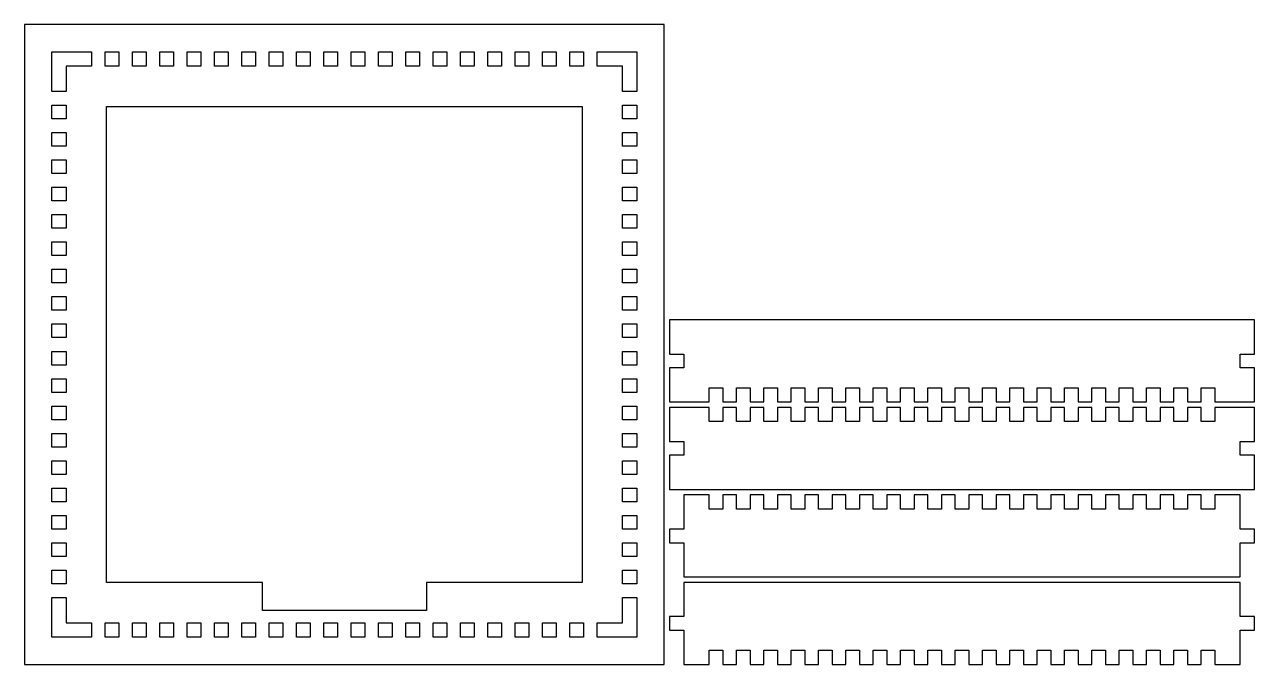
# Model space of a CAD drawing. Header units: metres. Extents: x 0 to 849, y 0 to 401.
# Drawn here: x 0 to 450, y 0 to 234 of the extents above; entities that cross this region are included whole.
import ezdxf

# ---------------------------------------------------------------- set-up
doc = ezdxf.new("R2010")
doc.units = ezdxf.units.M

msp = doc.modelspace()

# ---------------------------------------------------------------- linework, layer by layer
for p, q in [((234, 234), (0, 234)), ((0, 234), (0, 0)), ((234, 0), (234, 234)), ((10, 209.5), (10, 224)), ((10, 224), (24.5, 224)), ((24.5, 224), (24.5, 218.8)), ((29.5, 218.8), (29.5, 224)), ((29.5, 224), (34.5, 224)), ((34.5, 224), (34.5, 218.8)), ((39.5, 218.8), (39.5, 224)), ((39.5, 224), (44.5, 224)), ((44.5, 224), (44.5, 218.8)), ((49.5, 218.8), (49.5, 224)), ((49.5, 224), (54.5, 224)), ((54.5, 224), (54.5, 218.8)), ((59.5, 218.8), (59.5, 224)), ((59.5, 224), (64.5, 224)), ((64.5, 224), (64.5, 218.8)), ((69.5, 218.8), (69.5, 224)), ((69.5, 224), (74.5, 224)), ((74.5, 224), (74.5, 218.8)), ((79.5, 218.8), (79.5, 224)), ((79.5, 224), (84.5, 224)), ((84.5, 224), (84.5, 218.8)), ((89.5, 218.8), (89.5, 224)), ((89.5, 224), (94.5, 224)), ((94.5, 224), (94.5, 218.8)), ((99.5, 218.8), (99.5, 224)), ((99.5, 224), (104.5, 224)), ((104.5, 224), (104.5, 218.8)), ((109.5, 218.8), (109.5, 224)), ((109.5, 224), (114.5, 224)), ((114.5, 224), (114.5, 218.8)), ((119.5, 218.8), (119.5, 224)), ((119.5, 224), (124.5, 224)), ((124.5, 224), (124.5, 218.8)), ((129.5, 218.8), (129.5, 224)), ((129.5, 224), (134.5, 224)), ((134.5, 224), (134.5, 218.8)), ((139.5, 218.8), (139.5, 224)), ((139.5, 224), (144.5, 224)), ((144.5, 224), (144.5, 218.8)), ((149.5, 218.8), (149.5, 224)), ((149.5, 224), (154.5, 224)), ((154.5, 224), (154.5, 218.8)), ((159.5, 218.8), (159.5, 224)), ((159.5, 224), (164.5, 224)), ((164.5, 224), (164.5, 218.8)), ((169.5, 218.8), (169.5, 224)), ((169.5, 224), (174.5, 224)), ((174.5, 224), (174.5, 218.8)), ((179.5, 218.8), (179.5, 224)), ((179.5, 224), (184.5, 224)), ((184.5, 224), (184.5, 218.8)), ((189.5, 218.8), (189.5, 224)), ((189.5, 224), (194.5, 224)), ((194.5, 224), (194.5, 218.8)), ((199.5, 218.8), (199.5, 224)), ((199.5, 224), (204.5, 224)), ((204.5, 224), (204.5, 218.8)), ((209.5, 218.8), (209.5, 224)), ((209.5, 224), (224, 224)), ((224, 224), (224, 209.5)), ((24.5, 218.8), (15.2, 218.8)), ((15.2, 218.8), (15.2, 209.5)), ((34.5, 218.8), (29.5, 218.8)), ((44.5, 218.8), (39.5, 218.8)), ((54.5, 218.8), (49.5, 218.8)), ((64.5, 218.8), (59.5, 218.8)), ((74.5, 218.8), (69.5, 218.8)), ((84.5, 218.8), (79.5, 218.8)), ((94.5, 218.8), (89.5, 218.8)), ((104.5, 218.8), (99.5, 218.8)), ((114.5, 218.8), (109.5, 218.8)), ((124.5, 218.8), (119.5, 218.8)), ((134.5, 218.8), (129.5, 218.8)), ((144.5, 218.8), (139.5, 218.8)), ((154.5, 218.8), (149.5, 218.8)), ((164.5, 218.8), (159.5, 218.8)), ((174.5, 218.8), (169.5, 218.8)), ((184.5, 218.8), (179.5, 218.8)), ((194.5, 218.8), (189.5, 218.8)), ((204.5, 218.8), (199.5, 218.8)), ((218.8, 218.8), (209.5, 218.8)), ((218.8, 209.5), (218.8, 218.8)), ((15.2, 209.5), (10, 209.5)), ((224, 209.5), (218.8, 209.5)), ((10, 199.5), (10, 204.5)), ((10, 204.5), (15.2, 204.5)), ((15.2, 204.5), (15.2, 199.5)), ((30, 30), (30, 204)), ((30, 204), (204, 204)), ((204, 204), (204, 30)), ((218.8, 199.5), (218.8, 204.5)), ((218.8, 204.5), (224, 204.5)), ((224, 204.5), (224, 199.5)), ((15.2, 199.5), (10, 199.5)), ((224, 199.5), (218.8, 199.5)), ((10, 189.5), (10, 194.5)), ((10, 194.5), (15.2, 194.5)), ((15.2, 194.5), (15.2, 189.5)), ((218.8, 189.5), (218.8, 194.5)), ((218.8, 194.5), (224, 194.5)), ((224, 194.5), (224, 189.5)), ((15.2, 189.5), (10, 189.5)), ((224, 189.5), (218.8, 189.5)), ((10, 179.5), (10, 184.5)), ((10, 184.5), (15.2, 184.5)), ((15.2, 184.5), (15.2, 179.5)), ((218.8, 179.5), (218.8, 184.5)), ((218.8, 184.5), (224, 184.5)), ((224, 184.5), (224, 179.5)), ((15.2, 179.5), (10, 179.5)), ((224, 179.5), (218.8, 179.5)), ((10, 169.5), (10, 174.5)), ((10, 174.5), (15.2, 174.5)), ((15.2, 174.5), (15.2, 169.5)), ((218.8, 169.5), (218.8, 174.5)), ((218.8, 174.5), (224, 174.5)), ((224, 174.5), (224, 169.5)), ((15.2, 169.5), (10, 169.5)), ((224, 169.5), (218.8, 169.5)), ((10, 159.5), (10, 164.5)), ((10, 164.5), (15.2, 164.5)), ((15.2, 164.5), (15.2, 159.5)), ((218.8, 159.5), (218.8, 164.5)), ((218.8, 164.5), (224, 164.5)), ((224, 164.5), (224, 159.5)), ((15.2, 159.5), (10, 159.5)), ((224, 159.5), (218.8, 159.5)), ((10, 149.5), (10, 154.5)), ((10, 154.5), (15.2, 154.5)), ((15.2, 154.5), (15.2, 149.5)), ((218.8, 149.5), (218.8, 154.5)), ((218.8, 154.5), (224, 154.5)), ((224, 154.5), (224, 149.5)), ((15.2, 149.5), (10, 149.5)), ((224, 149.5), (218.8, 149.5)), ((10, 139.5), (10, 144.5)), ((10, 144.5), (15.2, 144.5)), ((15.2, 144.5), (15.2, 139.5)), ((218.8, 139.5), (218.8, 144.5)), ((218.8, 144.5), (224, 144.5)), ((224, 144.5), (224, 139.5)), ((15.2, 139.5), (10, 139.5)), ((224, 139.5), (218.8, 139.5)), ((10, 129.5), (10, 134.5)), ((10, 134.5), (15.2, 134.5)), ((15.2, 134.5), (15.2, 129.5)), ((218.8, 129.5), (218.8, 134.5)), ((218.8, 134.5), (224, 134.5)), ((224, 134.5), (224, 129.5)), ((15.2, 129.5), (10, 129.5)), ((224, 129.5), (218.8, 129.5)), ((450, 126), (236, 126)), ((236, 126), (236, 113.5)), ((450, 113.5), (450, 126)), ((10, 119.5), (10, 124.5)), ((10, 124.5), (15.2, 124.5)), ((15.2, 124.5), (15.2, 119.5)), ((218.8, 119.5), (218.8, 124.5)), ((218.8, 124.5), (224, 124.5)), ((224, 124.5), (224, 119.5)), ((15.2, 119.5), (10, 119.5)), ((224, 119.5), (218.8, 119.5)), ((10, 109.5), (10, 114.5)), ((10, 114.5), (15.2, 114.5)), ((15.2, 114.5), (15.2, 109.5)), ((218.8, 109.5), (218.8, 114.5)), ((218.8, 114.5), (224, 114.5)), ((224, 114.5), (224, 109.5)), ((236, 113.5), (241.2, 113.5)), ((241.2, 113.5), (241.2, 108.5)), ((444.8, 108.5), (444.8, 113.5)), ((444.8, 113.5), (450, 113.5)), ((15.2, 109.5), (10, 109.5)), ((224, 109.5), (218.8, 109.5)), ((241.2, 108.5), (236, 108.5)), ((236, 108.5), (236, 96)), ((450, 108.5), (444.8, 108.5)), ((450, 96), (450, 108.5)), ((10, 99.5), (10, 104.5)), ((10, 104.5), (15.2, 104.5)), ((15.2, 104.5), (15.2, 99.5)), ((218.8, 99.5), (218.8, 104.5)), ((218.8, 104.5), (224, 104.5)), ((224, 104.5), (224, 99.5)), ((15.2, 99.5), (10, 99.5)), ((224, 99.5), (218.8, 99.5)), ((250.5, 101.2), (255.5, 101.2)), ((250.5, 96), (250.5, 101.2)), ((255.5, 101.2), (255.5, 96)), ((260.5, 96), (260.5, 101.2)), ((260.5, 101.2), (265.5, 101.2)), ((265.5, 101.2), (265.5, 96)), ((270.5, 96), (270.5, 101.2)), ((270.5, 101.2), (275.5, 101.2)), ((275.5, 101.2), (275.5, 96)), ((280.5, 96), (280.5, 101.2)), ((280.5, 101.2), (285.5, 101.2)), ((285.5, 101.2), (285.5, 96)), ((290.5, 96), (290.5, 101.2)), ((290.5, 101.2), (295.5, 101.2)), ((295.5, 101.2), (295.5, 96)), ((300.5, 96), (300.5, 101.2)), ((300.5, 101.2), (305.5, 101.2)), ((305.5, 101.2), (305.5, 96)), ((310.5, 96), (310.5, 101.2)), ((310.5, 101.2), (315.5, 101.2)), ((315.5, 101.2), (315.5, 96)), ((320.5, 96), (320.5, 101.2)), ((320.5, 101.2), (325.5, 101.2)), ((325.5, 101.2), (325.5, 96)), ((330.5, 96), (330.5, 101.2)), ((330.5, 101.2), (335.5, 101.2)), ((335.5, 101.2), (335.5, 96)), ((340.5, 96), (340.5, 101.2)), ((340.5, 101.2), (345.5, 101.2)), ((345.5, 101.2), (345.5, 96)), ((350.5, 96), (350.5, 101.2)), ((350.5, 101.2), (355.5, 101.2)), ((355.5, 101.2), (355.5, 96)), ((360.5, 96), (360.5, 101.2)), ((360.5, 101.2), (365.5, 101.2)), ((365.5, 101.2), (365.5, 96)), ((370.5, 96), (370.5, 101.2)), ((370.5, 101.2), (375.5, 101.2)), ((375.5, 101.2), (375.5, 96)), ((380.5, 96), (380.5, 101.2)), ((380.5, 101.2), (385.5, 101.2)), ((385.5, 101.2), (385.5, 96)), ((390.5, 96), (390.5, 101.2)), ((390.5, 101.2), (395.5, 101.2)), ((395.5, 101.2), (395.5, 96)), ((400.5, 96), (400.5, 101.2)), ((400.5, 101.2), (405.5, 101.2)), ((405.5, 101.2), (405.5, 96)), ((410.5, 96), (410.5, 101.2)), ((410.5, 101.2), (415.5, 101.2)), ((415.5, 101.2), (415.5, 96)), ((420.5, 96), (420.5, 101.2)), ((420.5, 101.2), (425.5, 101.2)), ((425.5, 101.2), (425.5, 96)), ((430.5, 96), (430.5, 101.2)), ((430.5, 101.2), (435.5, 101.2)), ((435.5, 101.2), (435.5, 96)), ((10, 89.5), (10, 94.5)), ((10, 94.5), (15.2, 94.5)), ((15.2, 94.5), (15.2, 89.5)), ((218.8, 89.5), (218.8, 94.5)), ((218.8, 94.5), (224, 94.5)), ((224, 94.5), (224, 89.5)), ((236, 96), (250.5, 96)), ((255.5, 96), (260.5, 96)), ((265.5, 96), (270.5, 96)), ((275.5, 96), (280.5, 96)), ((285.5, 96), (290.5, 96)), ((295.5, 96), (300.5, 96)), ((305.5, 96), (310.5, 96)), ((315.5, 96), (320.5, 96)), ((325.5, 96), (330.5, 96)), ((335.5, 96), (340.5, 96)), ((345.5, 96), (350.5, 96)), ((355.5, 96), (360.5, 96)), ((365.5, 96), (370.5, 96)), ((375.5, 96), (380.5, 96)), ((385.5, 96), (390.5, 96)), ((395.5, 96), (400.5, 96)), ((405.5, 96), (410.5, 96)), ((415.5, 96), (420.5, 96)), ((425.5, 96), (430.5, 96)), ((435.5, 96), (450, 96)), ((250.5, 93.9999), (236, 93.9999)), ((236, 93.9999), (236, 81.5)), ((250.5, 88.8), (250.5, 93.9999)), ((260.5, 93.9999), (255.5, 93.9999)), ((255.5, 93.9999), (255.5, 88.8)), ((260.5, 88.8), (260.5, 93.9999)), ((270.5, 93.9999), (265.5, 93.9999)), ((265.5, 93.9999), (265.5, 88.8)), ((270.5, 88.8), (270.5, 93.9999)), ((280.5, 93.9999), (275.5, 93.9999)), ((275.5, 93.9999), (275.5, 88.8)), ((280.5, 88.8), (280.5, 93.9999)), ((290.5, 93.9999), (285.5, 93.9999)), ((285.5, 93.9999), (285.5, 88.8)), ((290.5, 88.8), (290.5, 93.9999)), ((300.5, 93.9999), (295.5, 93.9999)), ((295.5, 93.9999), (295.5, 88.8)), ((300.5, 88.8), (300.5, 93.9999)), ((310.5, 93.9999), (305.5, 93.9999)), ((305.5, 93.9999), (305.5, 88.8)), ((310.5, 88.8), (310.5, 93.9999)), ((320.5, 93.9999), (315.5, 93.9999)), ((315.5, 93.9999), (315.5, 88.8)), ((320.5, 88.8), (320.5, 93.9999)), ((330.5, 93.9999), (325.5, 93.9999)), ((325.5, 93.9999), (325.5, 88.8)), ((330.5, 88.8), (330.5, 93.9999)), ((340.5, 93.9999), (335.5, 93.9999)), ((335.5, 93.9999), (335.5, 88.8)), ((340.5, 88.8), (340.5, 93.9999)), ((350.5, 93.9999), (345.5, 93.9999)), ((345.5, 93.9999), (345.5, 88.8)), ((350.5, 88.8), (350.5, 93.9999)), ((360.5, 93.9999), (355.5, 93.9999)), ((355.5, 93.9999), (355.5, 88.8)), ((360.5, 88.8), (360.5, 93.9999)), ((370.5, 93.9999), (365.5, 93.9999)), ((365.5, 93.9999), (365.5, 88.8)), ((370.5, 88.8), (370.5, 93.9999)), ((380.5, 93.9999), (375.5, 93.9999)), ((375.5, 93.9999), (375.5, 88.8)), ((380.5, 88.8), (380.5, 93.9999)), ((390.5, 93.9999), (385.5, 93.9999)), ((385.5, 93.9999), (385.5, 88.8)), ((390.5, 88.8), (390.5, 93.9999)), ((400.5, 93.9999), (395.5, 93.9999)), ((395.5, 93.9999), (395.5, 88.8)), ((400.5, 88.8), (400.5, 93.9999)), ((410.5, 93.9999), (405.5, 93.9999)), ((405.5, 93.9999), (405.5, 88.8)), ((410.5, 88.8), (410.5, 93.9999)), ((420.5, 93.9999), (415.5, 93.9999)), ((415.5, 93.9999), (415.5, 88.8)), ((420.5, 88.8), (420.5, 93.9999)), ((430.5, 93.9999), (425.5, 93.9999)), ((425.5, 93.9999), (425.5, 88.8)), ((430.5, 88.8), (430.5, 93.9999)), ((450, 93.9999), (435.5, 93.9999)), ((435.5, 93.9999), (435.5, 88.8)), ((450, 81.5), (450, 93.9999)), ((15.2, 89.5), (10, 89.5)), ((224, 89.5), (218.8, 89.5)), ((255.5, 88.8), (250.5, 88.8)), ((265.5, 88.8), (260.5, 88.8)), ((275.5, 88.8), (270.5, 88.8)), ((285.5, 88.8), (280.5, 88.8)), ((295.5, 88.8), (290.5, 88.8)), ((305.5, 88.8), (300.5, 88.8)), ((315.5, 88.8), (310.5, 88.8)), ((325.5, 88.8), (320.5, 88.8)), ((335.5, 88.8), (330.5, 88.8)), ((345.5, 88.8), (340.5, 88.8)), ((355.5, 88.8), (350.5, 88.8)), ((365.5, 88.8), (360.5, 88.8)), ((375.5, 88.8), (370.5, 88.8)), ((385.5, 88.8), (380.5, 88.8)), ((395.5, 88.8), (390.5, 88.8)), ((405.5, 88.8), (400.5, 88.8)), ((415.5, 88.8), (410.5, 88.8)), ((425.5, 88.8), (420.5, 88.8)), ((435.5, 88.8), (430.5, 88.8)), ((10, 79.5), (10, 84.5)), ((10, 84.5), (15.2, 84.5)), ((15.2, 84.5), (15.2, 79.5)), ((218.8, 79.5), (218.8, 84.5)), ((218.8, 84.5), (224, 84.5)), ((224, 84.5), (224, 79.5)), ((236, 81.5), (241.2, 81.5)), ((241.2, 81.5), (241.2, 76.5)), ((444.8, 76.5), (444.8, 81.5)), ((444.8, 81.5), (450, 81.5)), ((15.2, 79.5), (10, 79.5)), ((224, 79.5), (218.8, 79.5)), ((241.2, 76.5), (236, 76.5)), ((236, 76.5), (236, 64)), ((450, 76.5), (444.8, 76.5)), ((450, 64), (450, 76.5)), ((10, 69.5), (10, 74.5)), ((10, 74.5), (15.2, 74.5)), ((15.2, 74.5), (15.2, 69.5)), ((218.8, 69.5), (218.8, 74.5)), ((218.8, 74.5), (224, 74.5)), ((224, 74.5), (224, 69.5)), ((15.2, 69.5), (10, 69.5)), ((224, 69.5), (218.8, 69.5)), ((10, 59.5), (10, 64.5)), ((10, 64.5), (15.2, 64.5)), ((15.2, 64.5), (15.2, 59.5)), ((218.8, 59.5), (218.8, 64.5)), ((218.8, 64.5), (224, 64.5)), ((224, 64.5), (224, 59.5)), ((236, 64), (450, 64)), ((15.2, 59.5), (10, 59.5)), ((224, 59.5), (218.8, 59.5)), ((250.5, 61.9999), (241.2, 61.9999)), ((241.2, 61.9999), (241.2, 49.5)), ((250.5, 56.8), (250.5, 61.9999)), ((260.5, 61.9999), (255.5, 61.9999)), ((255.5, 61.9999), (255.5, 56.8)), ((260.5, 56.8), (260.5, 61.9999)), ((270.5, 61.9999), (265.5, 61.9999)), ((265.5, 61.9999), (265.5, 56.8)), ((270.5, 56.8), (270.5, 61.9999)), ((280.5, 61.9999), (275.5, 61.9999)), ((275.5, 61.9999), (275.5, 56.8)), ((280.5, 56.8), (280.5, 61.9999)), ((290.5, 61.9999), (285.5, 61.9999)), ((285.5, 61.9999), (285.5, 56.8)), ((290.5, 56.8), (290.5, 61.9999)), ((300.5, 61.9999), (295.5, 61.9999)), ((295.5, 61.9999), (295.5, 56.8)), ((300.5, 56.8), (300.5, 61.9999)), ((310.5, 61.9999), (305.5, 61.9999)), ((305.5, 61.9999), (305.5, 56.8)), ((310.5, 56.8), (310.5, 61.9999)), ((320.5, 61.9999), (315.5, 61.9999)), ((315.5, 61.9999), (315.5, 56.8)), ((320.5, 56.8), (320.5, 61.9999)), ((330.5, 61.9999), (325.5, 61.9999)), ((325.5, 61.9999), (325.5, 56.8)), ((330.5, 56.8), (330.5, 61.9999)), ((340.5, 61.9999), (335.5, 61.9999)), ((335.5, 61.9999), (335.5, 56.8)), ((340.5, 56.8), (340.5, 61.9999)), ((350.5, 61.9999), (345.5, 61.9999)), ((345.5, 61.9999), (345.5, 56.8)), ((350.5, 56.8), (350.5, 61.9999)), ((360.5, 61.9999), (355.5, 61.9999)), ((355.5, 61.9999), (355.5, 56.8)), ((360.5, 56.8), (360.5, 61.9999)), ((370.5, 61.9999), (365.5, 61.9999)), ((365.5, 61.9999), (365.5, 56.8)), ((370.5, 56.8), (370.5, 61.9999)), ((380.5, 61.9999), (375.5, 61.9999)), ((375.5, 61.9999), (375.5, 56.8)), ((380.5, 56.8), (380.5, 61.9999)), ((390.5, 61.9999), (385.5, 61.9999)), ((385.5, 61.9999), (385.5, 56.8)), ((390.5, 56.8), (390.5, 61.9999)), ((400.5, 61.9999), (395.5, 61.9999)), ((395.5, 61.9999), (395.5, 56.8)), ((400.5, 56.8), (400.5, 61.9999)), ((410.5, 61.9999), (405.5, 61.9999)), ((405.5, 61.9999), (405.5, 56.8)), ((410.5, 56.8), (410.5, 61.9999)), ((420.5, 61.9999), (415.5, 61.9999)), ((415.5, 61.9999), (415.5, 56.8)), ((420.5, 56.8), (420.5, 61.9999)), ((430.5, 61.9999), (425.5, 61.9999)), ((425.5, 61.9999), (425.5, 56.8)), ((430.5, 56.8), (430.5, 61.9999)), ((444.8, 61.9999), (435.5, 61.9999)), ((435.5, 61.9999), (435.5, 56.8)), ((444.8, 49.5), (444.8, 61.9999)), ((10, 49.5), (10, 54.5)), ((10, 54.5), (15.2, 54.5)), ((15.2, 54.5), (15.2, 49.5)), ((218.8, 49.5), (218.8, 54.5)), ((218.8, 54.5), (224, 54.5)), ((224, 54.5), (224, 49.5)), ((255.5, 56.8), (250.5, 56.8)), ((265.5, 56.8), (260.5, 56.8)), ((275.5, 56.8), (270.5, 56.8)), ((285.5, 56.8), (280.5, 56.8)), ((295.5, 56.8), (290.5, 56.8)), ((305.5, 56.8), (300.5, 56.8)), ((315.5, 56.8), (310.5, 56.8)), ((325.5, 56.8), (320.5, 56.8)), ((335.5, 56.8), (330.5, 56.8)), ((345.5, 56.8), (340.5, 56.8)), ((355.5, 56.8), (350.5, 56.8)), ((365.5, 56.8), (360.5, 56.8)), ((375.5, 56.8), (370.5, 56.8)), ((385.5, 56.8), (380.5, 56.8)), ((395.5, 56.8), (390.5, 56.8)), ((405.5, 56.8), (400.5, 56.8)), ((415.5, 56.8), (410.5, 56.8)), ((425.5, 56.8), (420.5, 56.8)), ((435.5, 56.8), (430.5, 56.8)), ((15.2, 49.5), (10, 49.5)), ((224, 49.5), (218.8, 49.5)), ((241.2, 49.5), (236, 49.5)), ((236, 49.5), (236, 44.5)), ((450, 49.5), (444.8, 49.5)), ((450, 44.5), (450, 49.5)), ((10, 39.5), (10, 44.5)), ((10, 44.5), (15.2, 44.5)), ((15.2, 44.5), (15.2, 39.5)), ((218.8, 39.5), (218.8, 44.5)), ((218.8, 44.5), (224, 44.5)), ((224, 44.5), (224, 39.5)), ((236, 44.5), (241.2, 44.5)), ((241.2, 44.5), (241.2, 32)), ((444.8, 44.5), (450, 44.5)), ((444.8, 32), (444.8, 44.5)), ((15.2, 39.5), (10, 39.5)), ((224, 39.5), (218.8, 39.5)), ((10, 29.5), (10, 34.5)), ((10, 34.5), (15.2, 34.5)), ((15.2, 34.5), (15.2, 29.5)), ((218.8, 29.5), (218.8, 34.5)), ((218.8, 34.5), (224, 34.5)), ((224, 34.5), (224, 29.5)), ((241.2, 32), (444.8, 32)), ((15.2, 29.5), (10, 29.5)), ((87, 30), (30, 30)), ((87, 19.7), (87, 30)), ((204, 30), (147, 30)), ((147, 30), (147, 19.7)), ((224, 29.5), (218.8, 29.5)), ((444.8, 29.9999), (241.2, 29.9999)), ((241.2, 29.9999), (241.2, 17.5)), ((444.8, 17.5), (444.8, 29.9999)), ((10, 10), (10, 24.5)), ((10, 24.5), (15.2, 24.5)), ((15.2, 24.5), (15.2, 15.2)), ((218.8, 15.2), (218.8, 24.5)), ((218.8, 24.5), (224, 24.5)), ((224, 24.5), (224, 10)), ((147, 19.7), (87, 19.7)), ((15.2, 15.2), (24.5, 15.2)), ((24.5, 15.2), (24.5, 10)), ((29.5, 10), (29.5, 15.2)), ((29.5, 15.2), (34.5, 15.2)), ((34.5, 15.2), (34.5, 10)), ((39.5, 10), (39.5, 15.2)), ((39.5, 15.2), (44.5, 15.2)), ((44.5, 15.2), (44.5, 10)), ((49.5, 10), (49.5, 15.2)), ((49.5, 15.2), (54.5, 15.2)), ((54.5, 15.2), (54.5, 10)), ((59.5, 10), (59.5, 15.2)), ((59.5, 15.2), (64.5, 15.2)), ((64.5, 15.2), (64.5, 10)), ((69.5, 10), (69.5, 15.2)), ((69.5, 15.2), (74.5, 15.2)), ((74.5, 15.2), (74.5, 10)), ((79.5, 10), (79.5, 15.2)), ((79.5, 15.2), (84.5, 15.2)), ((84.5, 15.2), (84.5, 10)), ((89.5, 10), (89.5, 15.2)), ((89.5, 15.2), (94.5, 15.2)), ((94.5, 15.2), (94.5, 10)), ((99.5, 10), (99.5, 15.2)), ((99.5, 15.2), (104.5, 15.2)), ((104.5, 15.2), (104.5, 10)), ((109.5, 10), (109.5, 15.2)), ((109.5, 15.2), (114.5, 15.2)), ((114.5, 15.2), (114.5, 10)), ((119.5, 10), (119.5, 15.2)), ((119.5, 15.2), (124.5, 15.2)), ((124.5, 15.2), (124.5, 10)), ((129.5, 10), (129.5, 15.2)), ((129.5, 15.2), (134.5, 15.2)), ((134.5, 15.2), (134.5, 10)), ((139.5, 10), (139.5, 15.2)), ((139.5, 15.2), (144.5, 15.2)), ((144.5, 15.2), (144.5, 10)), ((149.5, 10), (149.5, 15.2)), ((149.5, 15.2), (154.5, 15.2)), ((154.5, 15.2), (154.5, 10)), ((159.5, 10), (159.5, 15.2)), ((159.5, 15.2), (164.5, 15.2)), ((164.5, 15.2), (164.5, 10)), ((169.5, 10), (169.5, 15.2)), ((169.5, 15.2), (174.5, 15.2)), ((174.5, 15.2), (174.5, 10)), ((179.5, 10), (179.5, 15.2)), ((179.5, 15.2), (184.5, 15.2)), ((184.5, 15.2), (184.5, 10)), ((189.5, 10), (189.5, 15.2)), ((189.5, 15.2), (194.5, 15.2)), ((194.5, 15.2), (194.5, 10)), ((199.5, 10), (199.5, 15.2)), ((199.5, 15.2), (204.5, 15.2)), ((204.5, 15.2), (204.5, 10)), ((209.5, 10), (209.5, 15.2)), ((209.5, 15.2), (218.8, 15.2)), ((241.2, 17.5), (236, 17.5)), ((236, 17.5), (236, 12.5)), ((450, 17.5), (444.8, 17.5)), ((450, 12.5), (450, 17.5)), ((24.5, 10), (10, 10)), ((34.5, 10), (29.5, 10)), ((44.5, 10), (39.5, 10)), ((54.5, 10), (49.5, 10)), ((64.5, 10), (59.5, 10)), ((74.5, 10), (69.5, 10)), ((84.5, 10), (79.5, 10)), ((94.5, 10), (89.5, 10)), ((104.5, 10), (99.5, 10)), ((114.5, 10), (109.5, 10)), ((124.5, 10), (119.5, 10)), ((134.5, 10), (129.5, 10)), ((144.5, 10), (139.5, 10)), ((154.5, 10), (149.5, 10)), ((164.5, 10), (159.5, 10)), ((174.5, 10), (169.5, 10)), ((184.5, 10), (179.5, 10)), ((194.5, 10), (189.5, 10)), ((204.5, 10), (199.5, 10)), ((224, 10), (209.5, 10)), ((236, 12.5), (241.2, 12.5)), ((241.2, 12.5), (241.2, 0)), ((444.8, 0), (444.8, 12.5)), ((444.8, 12.5), (450, 12.5)), ((250.5, 5.2), (255.5, 5.2)), ((250.5, 0), (250.5, 5.2)), ((255.5, 5.2), (255.5, 0)), ((260.5, 0), (260.5, 5.2)), ((260.5, 5.2), (265.5, 5.2)), ((265.5, 5.2), (265.5, 0)), ((270.5, 0), (270.5, 5.2)), ((270.5, 5.2), (275.5, 5.2)), ((275.5, 5.2), (275.5, 0)), ((280.5, 0), (280.5, 5.2)), ((280.5, 5.2), (285.5, 5.2)), ((285.5, 5.2), (285.5, 0)), ((290.5, 0), (290.5, 5.2)), ((290.5, 5.2), (295.5, 5.2)), ((295.5, 5.2), (295.5, 0)), ((300.5, 0), (300.5, 5.2)), ((300.5, 5.2), (305.5, 5.2)), ((305.5, 5.2), (305.5, 0)), ((310.5, 0), (310.5, 5.2)), ((310.5, 5.2), (315.5, 5.2)), ((315.5, 5.2), (315.5, 0)), ((320.5, 0), (320.5, 5.2)), ((320.5, 5.2), (325.5, 5.2)), ((325.5, 5.2), (325.5, 0)), ((330.5, 0), (330.5, 5.2)), ((330.5, 5.2), (335.5, 5.2)), ((335.5, 5.2), (335.5, 0)), ((340.5, 0), (340.5, 5.2)), ((340.5, 5.2), (345.5, 5.2)), ((345.5, 5.2), (345.5, 0)), ((350.5, 0), (350.5, 5.2)), ((350.5, 5.2), (355.5, 5.2)), ((355.5, 5.2), (355.5, 0)), ((360.5, 0), (360.5, 5.2)), ((360.5, 5.2), (365.5, 5.2)), ((365.5, 5.2), (365.5, 0)), ((370.5, 0), (370.5, 5.2)), ((370.5, 5.2), (375.5, 5.2)), ((375.5, 5.2), (375.5, 0)), ((380.5, 0), (380.5, 5.2)), ((380.5, 5.2), (385.5, 5.2)), ((385.5, 5.2), (385.5, 0)), ((390.5, 0), (390.5, 5.2)), ((390.5, 5.2), (395.5, 5.2)), ((395.5, 5.2), (395.5, 0)), ((400.5, 0), (400.5, 5.2)), ((400.5, 5.2), (405.5, 5.2)), ((405.5, 5.2), (405.5, 0)), ((410.5, 0), (410.5, 5.2)), ((410.5, 5.2), (415.5, 5.2)), ((415.5, 5.2), (415.5, 0)), ((420.5, 0), (420.5, 5.2)), ((420.5, 5.2), (425.5, 5.2)), ((425.5, 5.2), (425.5, 0)), ((430.5, 0), (430.5, 5.2)), ((430.5, 5.2), (435.5, 5.2)), ((435.5, 5.2), (435.5, 0)), ((0, 0), (234, 0)), ((241.2, 0), (250.5, 0)), ((255.5, 0), (260.5, 0)), ((265.5, 0), (270.5, 0)), ((275.5, 0), (280.5, 0)), ((285.5, 0), (290.5, 0)), ((295.5, 0), (300.5, 0)), ((305.5, 0), (310.5, 0)), ((315.5, 0), (320.5, 0)), ((325.5, 0), (330.5, 0)), ((335.5, 0), (340.5, 0)), ((345.5, 0), (350.5, 0)), ((355.5, 0), (360.5, 0)), ((365.5, 0), (370.5, 0)), ((375.5, 0), (380.5, 0)), ((385.5, 0), (390.5, 0)), ((395.5, 0), (400.5, 0)), ((405.5, 0), (410.5, 0)), ((415.5, 0), (420.5, 0)), ((425.5, 0), (430.5, 0)), ((435.5, 0), (444.8, 0))]:
    msp.add_line(p, q)

doc.saveas('drawing.dxf')
